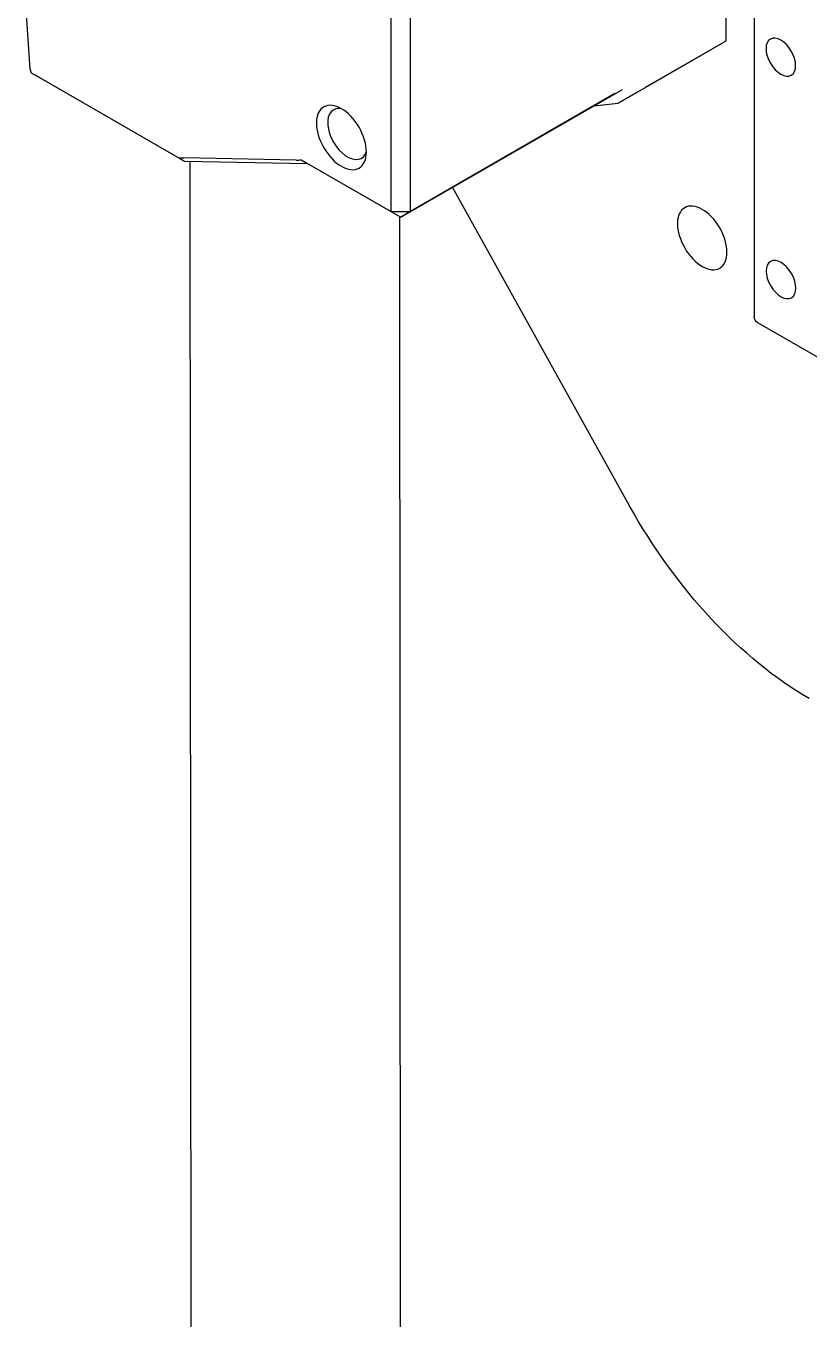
# Model space of a CAD drawing. Header units: millimetres. Extents: x 129 to 6329, y 33 to 3553.
# Drawn here: x 5022.9 to 5135, y 2876.4 to 3061.6 of the extents above; entities that cross this region are included whole.
import ezdxf

# ---------------------------------------------------------------- set-up
doc = ezdxf.new("R2010")
doc.units = ezdxf.units.MM
doc.layers.add('vistasIsometricas', color=255, linetype='Continuous')

msp = doc.modelspace()

# ---------------------------------------------------------------- linework, layer by layer
at = {"layer": 'vistasIsometricas', "extrusion": (1e-16, 0.816497, 0.57735)}
for p, q in [((5123.055, 3129.007), (5123.105, 3059.436)), ((5075.093, 3103.623), (5075.143, 3035.008)), ((5077.972, 3035.01), (5077.922, 3103.624)), ((5127.134, 3067.331), (5127.168, 3019.954)), ((5023.495, 3055.423), (5022.897, 3064.686)), ((5107.671, 3050.522), (5121.106, 3058.279)), ((5122.519, 3059.098), (5111.55, 3052.764)), ((5123.105, 3059.435), (5121.106, 3058.279)), ((5023.661, 3054.892), (5025.495, 3053.833)), ((5044.182, 3043.064), (5024.079, 3054.651)), ((5025.495, 3053.833), (5045.598, 3042.247)), ((5107.224, 3051.899), (5077.972, 3035.01)), ((5104.237, 3050.171), (5108.291, 3052.515)), ((5110.483, 3052.148), (5107.671, 3050.522)), ((5076.558, 3034.191), (5104.237, 3050.171)), ((5104.237, 3050.171), (5107.671, 3050.522)), ((5044.797, 3042.709), (5045.598, 3042.247)), ((5061.58, 3042.39), (5045.522, 3042.727)), ((5045.598, 3042.247), (5063.225, 3041.876)), ((5046.371, 3042.23), (5046.52, 2836.353)), ((5062.305, 3042.408), (5063.225, 3041.876)), ((5075.143, 3035.008), (5062.92, 3042.054)), ((5063.225, 3041.876), (5076.558, 3034.191)), ((5083.977, 3038.474), (5109.278, 2992.922)), ((5075.143, 3035.008), (5077.972, 3035.01)), ((5075.143, 3035.008), (5076.558, 3034.191)), ((5076.377, 3034.296), (5076.52, 2836.375)), ((5077.972, 3035.01), (5076.558, 3034.191)), ((5168.681, 2995.45), (5127.669, 3019.088))]:
    msp.add_line(p, q, dxfattribs=at)
at = {"layer": 'vistasIsometricas', "extrusion": (0, -1e-16, -1)}
msp.add_arc((-5128.168, 3019.955), 1, 299.95832, 359.95836, dxfattribs=at)
at = {"layer": 'vistasIsometricas', "extrusion": (7.5e-17, 4.33013e-17, -1)}
msp.add_ellipse((5130.968, 3057.125), major_axis=(-1.5, 2.598), ratio=0.5773503, dxfattribs=at)
at = {"layer": 'vistasIsometricas'}
for centre, major_axis, ratio, start_param, end_param in [((5025.495, 3053.833), (-1.918, 1.875), 0.3039275, 0.3260071, 0.700092), ((5068.925, 3046.114), (-2, 3.464), 0.5773503, -0.5020766, 3.6436692), ((5061.504, 3042.871), (-2, 0.064), 0.2391554, 1.6162436, 1.9903284)]:
    msp.add_ellipse(centre, major_axis=major_axis, ratio=ratio, start_param=start_param, end_param=end_param, dxfattribs=at)
at = {"layer": 'vistasIsometricas', "extrusion": (-1.93301e-16, -1.11603e-16, -1)}
msp.add_ellipse((5068.067, 3045.619), major_axis=(-2.527, 4.377), ratio=0.5773503, dxfattribs=at)
at = {"layer": 'vistasIsometricas', "extrusion": (-2.8667e-17, -8.99086e-16, -1)}
msp.add_ellipse((5045.598, 3042.247), major_axis=(-2, 0.064), ratio=0.2391554, start_param=1.1512643, end_param=1.5253491, dxfattribs=at)
at = {"layer": 'vistasIsometricas', "extrusion": (0, 0, -1)}
msp.add_ellipse((5119.713, 3031.238), major_axis=(-2.5, 4.33), ratio=0.5773503, dxfattribs=at)
at = {"layer": 'vistasIsometricas', "extrusion": (-1.18301e-16, -6.83013e-17, -1)}
msp.add_ellipse((5130.991, 3025.269), major_axis=(-1.5, 2.598), ratio=0.5773503, dxfattribs=at)
at = {"layer": 'vistasIsometricas', "extrusion": (-2.08603e-16, -1.851e-16, -1)}
msp.add_ellipse((5134.987, 3006.105), major_axis=(-25, 43.301), ratio=0.5773503, start_param=3.9261512, end_param=4.741138, dxfattribs=at)

doc.saveas('drawing.dxf')
